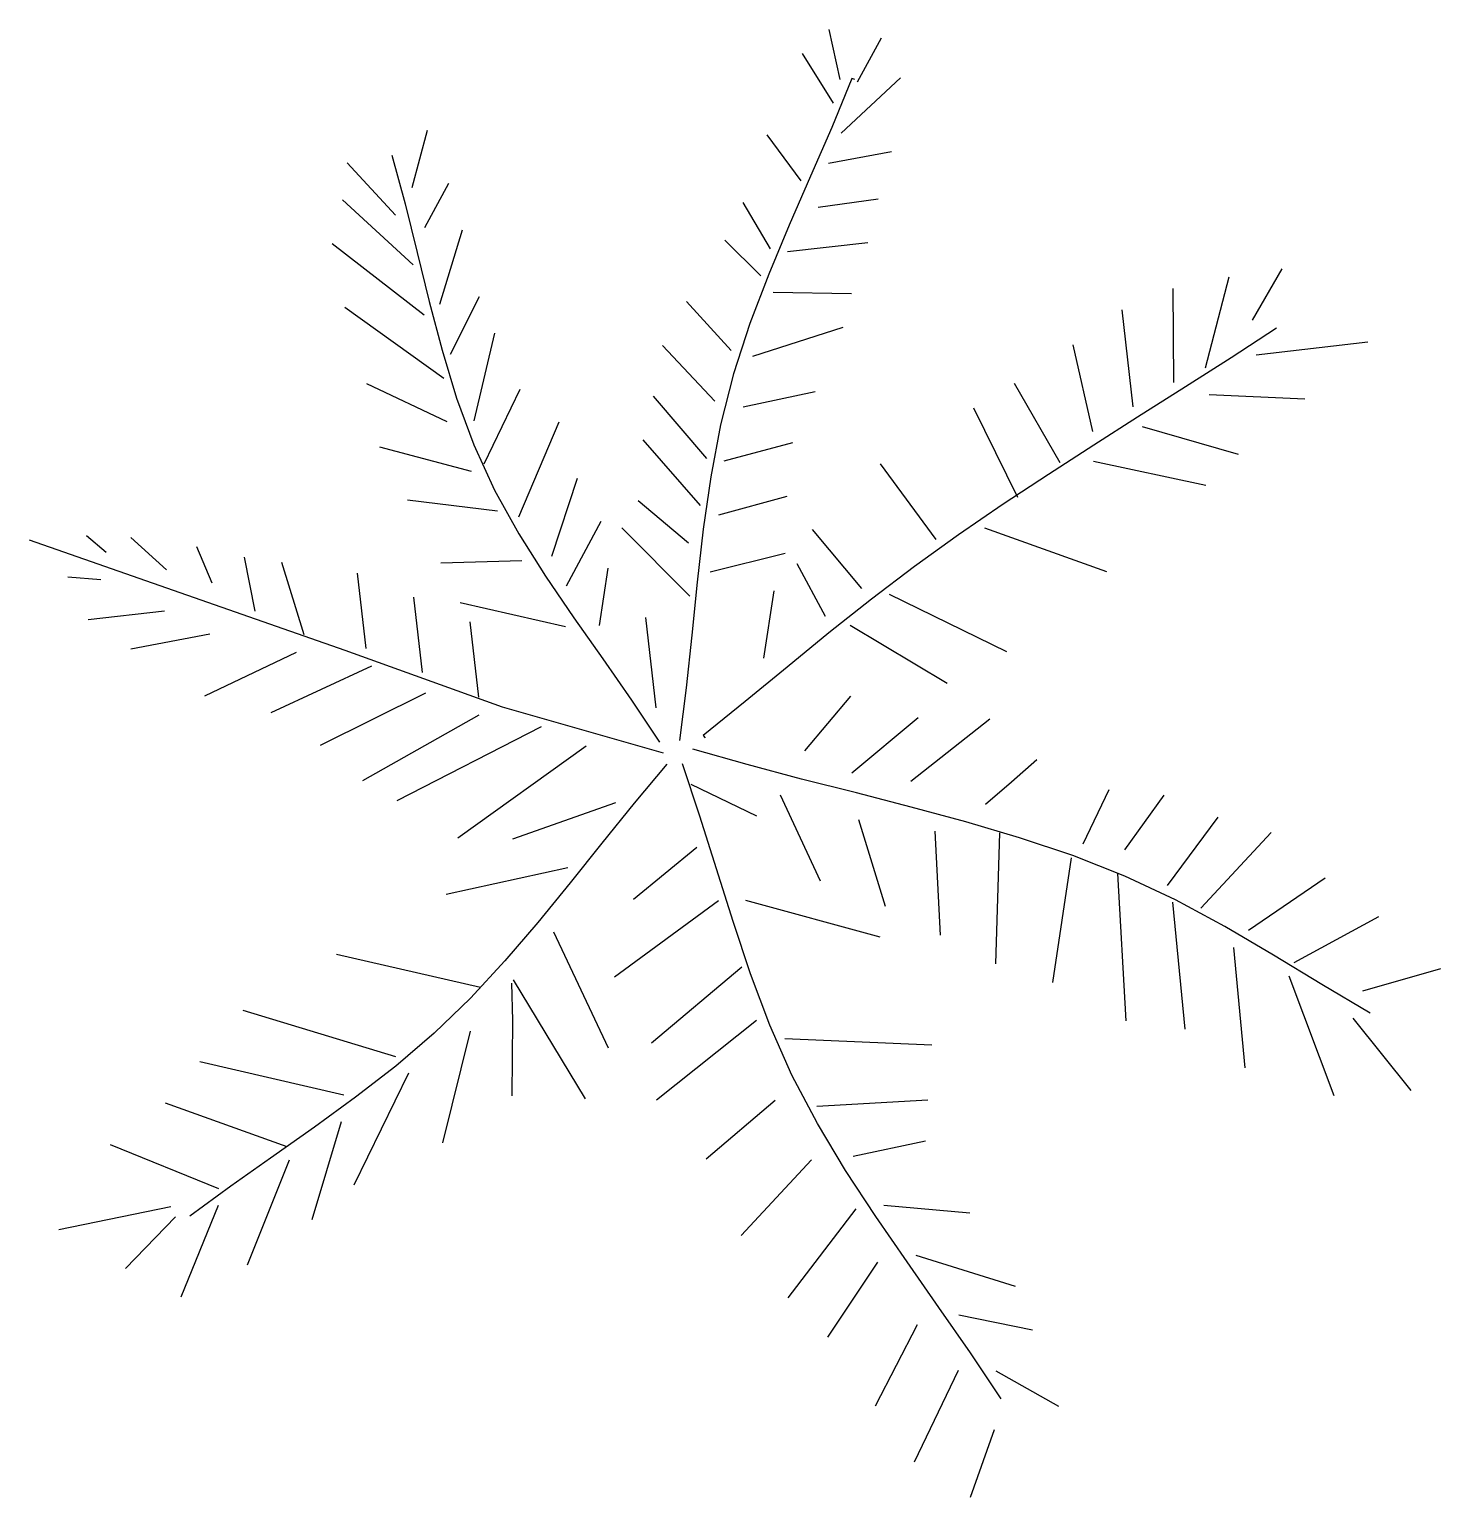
# Model space of a CAD drawing. Header units: millimetres. Extents: x 316.68 to 319.85, y 2581.59 to 2584.9.
import ezdxf

# ---------------------------------------------------------------- set-up
doc = ezdxf.new("R2010")
doc.units = ezdxf.units.MM
doc.header["$LTSCALE"] = 10
doc.layers.add('Vegetais', color=94, linetype='Continuous')

msp = doc.modelspace()

# ---------------------------------------------------------------- linework, layer by layer
at = {"layer": 'Vegetais'}
for p, q in [((318.4732, 2584.896), (318.4976, 2584.7835)), ((318.5904, 2584.8764), (318.5367, 2584.777)), ((318.4127, 2584.8416), (318.4827, 2584.7303)), ((318.5248, 2584.7856), (318.4794, 2584.6753)), ((318.6343, 2584.7871), (318.5004, 2584.6629)), ((318.5311, 2584.783), (318.5248, 2584.7856)), ((317.5698, 2584.6686), (317.5357, 2584.5395)), ((318.4794, 2584.6753), (318.4319, 2584.5656)), ((318.3334, 2584.6585), (318.4098, 2584.555)), ((317.4908, 2584.6129), (317.5205, 2584.504)), ((318.6134, 2584.6207), (318.4725, 2584.5943)), ((317.3901, 2584.596), (317.4991, 2584.4782)), ((317.6181, 2584.5492), (317.5643, 2584.4498)), ((318.4319, 2584.5656), (318.3841, 2584.4558)), ((317.3796, 2584.5128), (317.5387, 2584.3662)), ((317.5205, 2584.504), (317.5477, 2584.3943)), ((318.2799, 2584.5063), (318.3411, 2584.4024)), ((318.5835, 2584.5143), (318.4491, 2584.4957)), ((317.6489, 2584.4445), (317.5977, 2584.2772)), ((318.3841, 2584.4558), (318.338, 2584.3455)), ((317.3562, 2584.4141), (317.5631, 2584.2537)), ((318.2391, 2584.4223), (318.3197, 2584.3415)), ((318.5602, 2584.4157), (318.3802, 2584.3959)), ((317.5477, 2584.3943), (317.5749, 2584.2838)), ((318.338, 2584.3455), (318.2955, 2584.2343)), ((319.3718, 2584.339), (319.3186, 2584.1341)), ((319.491, 2584.3573), (319.4243, 2584.2424)), ((319.2461, 2584.3131), (319.2472, 2584.102)), ((317.5749, 2584.2838), (317.6036, 2584.1744)), ((317.6866, 2584.2947), (317.6221, 2584.1648)), ((318.153, 2584.2843), (318.2533, 2584.1739)), ((318.5238, 2584.3016), (318.3481, 2584.3045)), ((317.3851, 2584.2716), (317.6072, 2584.1116)), ((319.1314, 2584.2649), (319.1563, 2584.0468)), ((317.7217, 2584.2126), (317.6749, 2584.0154)), ((318.2955, 2584.2343), (318.2587, 2584.1214)), ((318.5047, 2584.2257), (318.3011, 2584.16)), ((319.479, 2584.2241), (319.377, 2584.1576)), ((317.6036, 2584.1744), (317.6362, 2584.0666)), ((318.0992, 2584.1849), (318.217, 2584.0598)), ((319.0211, 2584.1865), (319.0655, 2583.9917)), ((319.6847, 2584.1929), (319.4334, 2584.1633)), ((319.377, 2584.1576), (319.2746, 2584.0922)), ((318.2587, 2584.1214), (318.2295, 2584.0066)), ((317.4337, 2584.0995), (317.6142, 2584.0138)), ((317.7787, 2584.086), (317.6971, 2583.9179)), ((318.4425, 2584.0808), (318.28, 2584.0464)), ((318.8892, 2584.1001), (318.9921, 2583.9219)), ((319.2746, 2584.0922), (319.1669, 2584.0239)), ((319.5424, 2584.0646), (319.3276, 2584.074)), ((317.6362, 2584.0666), (317.6747, 2583.9614)), ((318.0781, 2584.0712), (318.1981, 2583.9311)), ((318.7984, 2584.045), (318.897, 2583.844)), ((317.8658, 2584.0128), (317.7757, 2583.7993)), ((319.1669, 2584.0239), (319.0686, 2583.9613)), ((318.2295, 2584.0066), (318.2075, 2583.8899)), ((319.3933, 2583.94), (319.1782, 2584.0022)), ((317.4626, 2583.957), (317.6689, 2583.9021)), ((317.6747, 2583.9614), (317.7213, 2583.8598)), ((318.0547, 2583.9726), (318.1834, 2583.8252)), ((318.391, 2583.9664), (318.2372, 2583.9246)), ((319.0686, 2583.9613), (318.9663, 2583.8953)), ((318.5886, 2583.9188), (318.7131, 2583.7486)), ((319.3199, 2583.8702), (319.068, 2583.9239)), ((317.9076, 2583.8858), (317.8499, 2583.7108)), ((318.2075, 2583.8899), (318.1906, 2583.7719)), ((318.9663, 2583.8953), (318.8647, 2583.8282)), ((317.7213, 2583.8598), (317.7758, 2583.7619)), ((318.3786, 2583.8454), (318.2247, 2583.8036)), ((317.5261, 2583.838), (317.7279, 2583.8132)), ((318.0445, 2583.8366), (318.1578, 2583.7416)), ((318.8647, 2583.8282), (318.7643, 2583.7594)), ((317.9602, 2583.7891), (317.8828, 2583.6438)), ((317.3858, 2583.499), (316.676, 2583.7474)), ((316.8047, 2583.7577), (316.8489, 2583.7203)), ((316.9044, 2583.753), (316.9845, 2583.6807)), ((317.7758, 2583.7619), (317.8359, 2583.6666)), ((318.008, 2583.7753), (318.1606, 2583.621)), ((318.1906, 2583.7719), (318.177, 2583.653)), ((318.4353, 2583.7715), (318.5466, 2583.6387)), ((318.7643, 2583.7594), (318.6654, 2583.6884)), ((319.0974, 2583.6758), (318.8236, 2583.7742)), ((317.0514, 2583.7333), (317.0862, 2583.651)), ((318.3748, 2583.7171), (318.2059, 2583.675)), ((317.159, 2583.7087), (317.1824, 2583.588)), ((317.294, 2583.5343), (317.2436, 2583.697)), ((317.6005, 2583.6967), (317.7827, 2583.7015)), ((317.9759, 2583.684), (317.957, 2583.5553)), ((318.401, 2583.6952), (318.4645, 2583.5762)), ((318.6654, 2583.6884), (318.5685, 2583.6148)), ((316.7628, 2583.6651), (316.8369, 2583.6587)), ((317.4331, 2583.5038), (317.4138, 2583.673)), ((317.8359, 2583.6666), (317.8996, 2583.573)), ((318.177, 2583.653), (318.1646, 2583.5333)), ((317.5597, 2583.4496), (317.5404, 2583.6188)), ((318.3492, 2583.6335), (318.3261, 2583.4821)), ((318.5685, 2583.6148), (318.4732, 2583.539)), ((318.8727, 2583.4965), (318.6096, 2583.6253)), ((316.8078, 2583.5691), (316.9797, 2583.5885)), ((317.6444, 2583.6074), (317.8811, 2583.5533)), ((317.6862, 2583.3944), (317.6669, 2583.5636)), ((317.8996, 2583.573), (317.9648, 2583.4801)), ((318.061, 2583.5731), (318.0837, 2583.3701)), ((318.7385, 2583.4251), (318.521, 2583.5551)), ((317.0819, 2583.5358), (316.9039, 2583.5021)), ((318.1646, 2583.5333), (318.152, 2583.415)), ((318.4732, 2583.539), (318.3789, 2583.4619)), ((317.2757, 2583.4947), (317.0698, 2583.3964)), ((317.7395, 2583.3718), (317.3858, 2583.499)), ((317.9648, 2583.4801), (318.0296, 2583.3872)), ((317.4451, 2583.4641), (317.2184, 2583.3587)), ((318.3789, 2583.4619), (318.2848, 2583.3846)), ((318.152, 2583.415), (318.1371, 2583.2966)), ((317.5667, 2583.4029), (317.3299, 2583.2855)), ((318.0296, 2583.3872), (318.0921, 2583.2931)), ((318.2848, 2583.3846), (318.1903, 2583.3078)), ((318.5217, 2583.3967), (318.4182, 2583.2734)), ((317.6864, 2583.3534), (317.4245, 2583.2061)), ((318.1011, 2583.2685), (317.7395, 2583.3718)), ((318.6738, 2583.348), (318.5248, 2583.2234)), ((317.8263, 2583.3279), (317.5022, 2583.1613)), ((318.8344, 2583.3447), (318.6572, 2583.2043)), ((317.9275, 2583.2837), (317.639, 2583.0771)), ((318.1903, 2583.3078), (318.1946, 2583.3025)), ((318.2891, 2583.2426), (318.1675, 2583.2776)), ((318.9405, 2583.2534), (318.8831, 2583.2028)), ((318.1086, 2583.2439), (318.0352, 2583.156)), ((318.1831, 2583.1268), (318.1439, 2583.2445)), ((318.4118, 2583.2101), (318.2891, 2583.2426)), ((318.1626, 2583.1988), (318.3105, 2583.1273)), ((318.5348, 2583.1788), (318.4118, 2583.2101)), ((318.8831, 2583.2028), (318.8253, 2583.1528)), ((319.102, 2583.1858), (319.044, 2583.0637)), ((317.9936, 2583.1566), (317.7619, 2583.0751)), ((318.0352, 2583.156), (317.9629, 2583.0662)), ((318.4544, 2582.9803), (318.3645, 2583.1739)), ((318.658, 2583.1472), (318.5348, 2583.1788)), ((319.2257, 2583.174), (319.1373, 2583.051)), ((318.2203, 2583.0081), (318.1831, 2583.1268)), ((318.6, 2582.9238), (318.5405, 2583.1183)), ((318.7805, 2583.1141), (318.658, 2583.1472)), ((319.3474, 2583.1244), (319.2332, 2582.9706)), ((318.7239, 2582.8592), (318.712, 2583.0926)), ((318.9018, 2583.0781), (318.7805, 2583.1141)), ((318.8479, 2582.7946), (318.8573, 2583.0889)), ((319.4669, 2583.0899), (319.3093, 2582.9198)), ((317.9629, 2583.0662), (317.8914, 2582.9767)), ((318.1763, 2583.0559), (318.0337, 2582.939)), ((319.0214, 2583.0379), (318.9018, 2583.0781)), ((318.9761, 2582.7527), (319.0181, 2583.0328)), ((319.1384, 2582.9918), (319.0214, 2583.0379)), ((317.8859, 2583.0105), (317.6129, 2582.9506)), ((318.2575, 2582.8896), (318.2203, 2583.0081)), ((319.1414, 2582.6666), (319.1224, 2582.9979)), ((319.2523, 2582.9384), (319.1384, 2582.9918)), ((319.5888, 2582.9875), (319.4159, 2582.8699)), ((317.8914, 2582.9767), (317.819, 2582.8878)), ((318.2246, 2582.9365), (317.9912, 2582.7645)), ((318.2854, 2582.9381), (318.5873, 2582.8556)), ((319.2738, 2582.6475), (319.2464, 2582.9333)), ((319.3632, 2582.8782), (319.2523, 2582.9384)), ((317.819, 2582.8878), (317.7447, 2582.801)), ((318.2968, 2582.772), (318.2575, 2582.8896)), ((319.7086, 2582.9002), (319.5182, 2582.7972)), ((317.854, 2582.8664), (317.9768, 2582.6058)), ((319.4723, 2582.8139), (319.3632, 2582.8782)), ((319.4087, 2582.5605), (319.3835, 2582.8313)), ((317.6898, 2582.7415), (317.3662, 2582.8159)), ((317.7447, 2582.801), (317.6674, 2582.7175)), ((318.2774, 2582.7871), (318.0744, 2582.6159)), ((319.5807, 2582.7482), (319.4723, 2582.8139)), ((317.7635, 2582.7585), (317.9253, 2582.4913)), ((318.3402, 2582.6566), (318.2968, 2582.772)), ((319.6086, 2582.4979), (319.5075, 2582.7667)), ((319.848, 2582.7832), (319.6725, 2582.7334)), ((317.7623, 2582.6668), (317.7604, 2582.7508)), ((319.6897, 2582.6839), (319.5807, 2582.7482)), ((317.4997, 2582.5856), (317.1564, 2582.6897)), ((317.6674, 2582.7175), (317.5859, 2582.6385)), ((317.7618, 2582.5829), (317.7623, 2582.6668)), ((318.3106, 2582.6673), (318.0858, 2582.488)), ((318.3899, 2582.5443), (318.3402, 2582.6566)), ((319.782, 2582.51), (319.6511, 2582.6725)), ((317.5859, 2582.6385), (317.4995, 2582.5647)), ((317.6664, 2582.6428), (317.6047, 2582.3924)), ((318.3743, 2582.6268), (318.7041, 2582.6128)), ((317.3829, 2582.4996), (317.0594, 2582.574)), ((317.4995, 2582.5647), (317.4093, 2582.4948)), ((317.7611, 2582.4977), (317.7618, 2582.5829)), ((317.528, 2582.5487), (317.4056, 2582.2966)), ((318.4472, 2582.4357), (318.3899, 2582.5443)), ((317.4093, 2582.4948), (317.3167, 2582.4274)), ((318.446, 2582.4748), (318.6954, 2582.489)), ((317.2555, 2582.3832), (316.9817, 2582.4815)), ((318.3526, 2582.4875), (318.1971, 2582.3552)), ((317.3167, 2582.4274), (317.2177, 2582.3575)), ((317.3767, 2582.4391), (317.3106, 2582.2187)), ((318.5106, 2582.33), (318.4472, 2582.4357)), ((318.5277, 2582.3621), (318.6903, 2582.3966)), ((317.102, 2582.2886), (316.8585, 2582.3878)), ((317.2177, 2582.3575), (317.1291, 2582.2949)), ((317.26, 2582.3531), (317.1657, 2582.1169)), ((318.4336, 2582.3539), (318.276, 2582.1838)), ((318.5784, 2582.2264), (318.5106, 2582.33)), ((317.1291, 2582.2949), (317.0367, 2582.2272)), ((316.9937, 2582.2481), (316.7423, 2582.1962)), ((317.0047, 2582.2258), (316.8924, 2582.1097)), ((317.1, 2582.2509), (317.0164, 2582.0451)), ((318.5339, 2582.2434), (318.3808, 2582.0433)), ((318.6488, 2582.1241), (318.5784, 2582.2264)), ((318.5967, 2582.2518), (318.7898, 2582.2343)), ((318.6681, 2582.1392), (318.8919, 2582.0697)), ((318.5822, 2582.124), (318.4702, 2581.9552)), ((318.7203, 2582.0221), (318.6488, 2582.1241)), ((318.7912, 2581.9198), (318.7203, 2582.0221)), ((318.7652, 2582.0052), (318.9303, 2581.9718)), ((318.6718, 2581.9831), (318.5773, 2581.7997)), ((318.8599, 2581.8165), (318.7912, 2581.9198)), ((318.7634, 2581.88), (318.6646, 2581.6738)), ((318.8481, 2581.879), (318.9894, 2581.7998)), ((318.8443, 2581.7464), (318.7908, 2581.5942))]:
    msp.add_line(p, q, dxfattribs=at)

doc.saveas('drawing.dxf')
